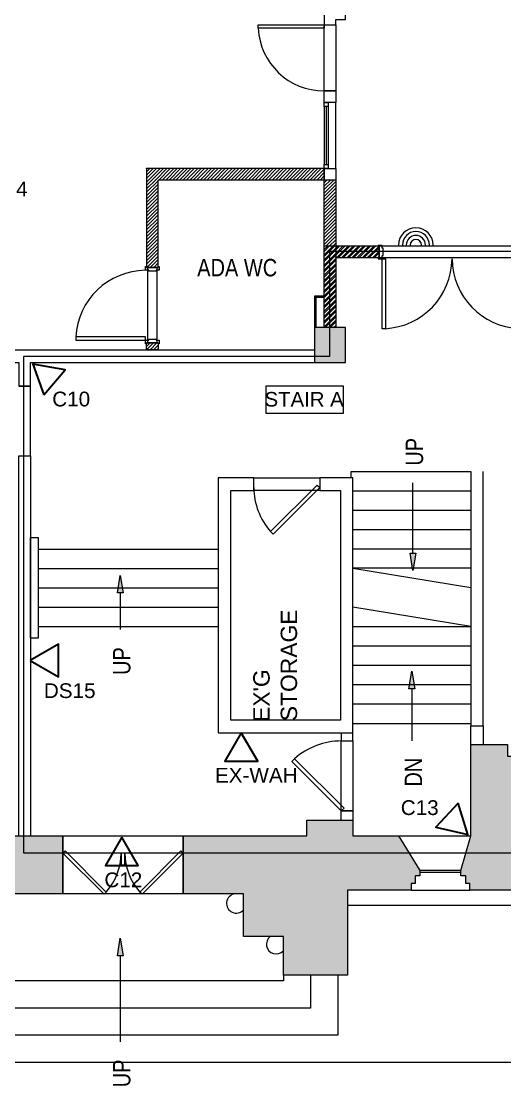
# Model space of a CAD drawing. Header units: inches. Extents: x 891 to 14187, y -1169 to 3232.
# Drawn here: x 4909 to 5158, y 1410 to 1959 of the extents above; entities that cross this region are included whole.
import ezdxf

# ---------------------------------------------------------------- set-up
doc = ezdxf.new("R2010")
doc.units = ezdxf.units.IN
doc.header["$MEASUREMENT"] = 0
doc.linetypes.add('IMPORT-IMPORT-HIDDEN2', pattern=[0.1875, 0.125, -0.0625])
doc.linetypes.add('IMPORT-IMPORT-PHANTOM2', pattern=[1.25, 0.625, -0.125, 0.125, -0.125, 0.125, -0.125])
doc.layers.add('_DROPS_IDFS', color=7, linetype='Continuous')
for name, color, linetype, lineweight in [('_OPTEC_LAYER', 1, 'Continuous', 30), ('A-ANNO-RM TAG', 7, 'Continuous', 9), ('A-Anno-Z NOTE', 7, 'Continuous', 9), ('A-DOOR', 7, 'Continuous', 9), ('A-DOOR-EXG', 7, 'Continuous', 9), ('A-DOOR-HEAD', 7, 'IMPORT-IMPORT-HIDDEN2', 9), ('A-Hatch', 7, 'Continuous', 9), ('A-HATCH-1HR', 7, 'Continuous', 9), ('A-HATCH-2 HR', 7, 'Continuous', 9), ('A-STAIR-EX_G', 7, 'Continuous', 9), ('A-STAIR-TAG', 7, 'Continuous', 9), ('A-WALL-INT NEW', 7, 'Continuous', 9), ('EX-EXT-CORE', 7, 'Continuous', 9), ('EX-Int Wall', 7, 'Continuous', 9), ('EX-Windows', 7, 'Continuous', 9), ('MUC-EXST_COND', 7, 'Continuous', 9), ('MUC-LOW_WALL', 7, 'Continuous', 9), ('MUC-Text', 7, 'Continuous', 9), ('SPEAKER', 10, 'Continuous', 20), ('WALL TYPE', 7, 'IMPORT-IMPORT-PHANTOM2', 9)]:
    doc.layers.add(name, color=color, linetype=linetype, lineweight=lineweight)
doc.styles.add('Arial', font='arial.ttf', dxfattribs={"height": 7.623})
doc.styles.add('Arial Narrow', font='ARIALN.TTF', dxfattribs={"height": 8.999982})
doc.styles.add('Arial Narrow_1', font='ARIALN.TTF', dxfattribs={"height": 6.042903})
doc.styles.add('Arial_1', font='arial.ttf', dxfattribs={"height": 7.5})
doc.styles.add('Swis721 Lt BT', font='swissl.ttf', dxfattribs={"height": 8.433312})

msp = doc.modelspace()

# ---------------------------------------------------------------- hatches: boundary and pattern name
at = {"layer": 'A-Hatch'}
h = msp.add_hatch(color=9, dxfattribs=at)
h.paths.add_polyline_path([(4875.79, 1467.01), (4875.79, 1486.93), (4896.29, 1486.93), (4896.29, 1508.93), (4930.18, 1508.93), (4930.18, 1538.93), (4704.79, 1538.93), (4704.79, 1571.45), (4709.79, 1571.45), (4709.79, 1589.45), (4704.79, 1589.45), (4704.79, 1605.49), (4687.79, 1605.49), (4687.79, 1593.49), (4677.79, 1593.49), (4677.79, 1564.43), (4671.29, 1564.43), (4671.29, 1504.43), (4731.29, 1504.43), (4731.29, 1510.93), (4842.79, 1510.93), (4842.79, 1467.01)])
h.paths.add_polyline_path([(4700.12, 1651.49), (4704.79, 1651.49), (4704.79, 1702.41), (4687.79, 1702.41), (4687.79, 1689.49), (4677.79, 1689.49), (4677.79, 1657.49), (4687.79, 1657.49), (4687.79, 1651.49)])
h.paths.add_polyline_path([(4687.79, 1748.41), (4704.79, 1748.41), (4704.79, 1799.49), (4687.79, 1799.49), (4687.79, 1786.56), (4677.79, 1786.56), (4677.79, 1753.49), (4687.79, 1753.49)])
for points in [[(5070.82, 1783.11), (5075.82, 1783.11), (5075.82, 1801.11), (5059.82, 1801.11), (5059.82, 1783.11), (5064.82, 1783.11)], [(5188.29, 1504.43), (5248.29, 1504.43), (5248.29, 1547.93), (5272.29, 1547.93), (5272.29, 1554.43), (5280.6, 1554.43), (5280.6, 1578.43), (5259.11, 1578.43), (5259.11, 1582.03), (5224.11, 1582.03), (5224.11, 1585.93), (5205.2, 1585.93), (5205.2, 1579.93), (5159.2, 1579.93), (5159.2, 1585.93), (5140.31, 1585.93), (5140.31, 1538.93), (5135.31, 1520.93), (5135.31, 1518.21), (5137.81, 1518.21), (5137.81, 1514.21), (5139.81, 1514.21), (5139.81, 1510.93), (5188.29, 1510.93)], [(5076.79, 1467.01), (5076.79, 1510.93), (5109.66, 1510.93), (5109.66, 1514.21), (5111.66, 1514.21), (5111.66, 1518.21), (5114.16, 1518.21), (5114.16, 1520.93), (5103.16, 1538.93), (5079.66, 1538.93), (5079.66, 1546.93), (5055.82, 1546.93), (5055.82, 1538.93), (4992.18, 1538.93), (4992.18, 1508.93), (5023.29, 1508.93), (5023.29, 1486.93), (5043.79, 1486.93), (5043.79, 1467.01)]]:
    msp.add_hatch(color=9, dxfattribs=at).paths.add_polyline_path(points)
at = {"layer": 'MUC-Text'}
for points in [[(5110.59, 1675.69), (5112.09, 1684.69), (5109.09, 1684.69)], [(4958.29, 1664.21), (4961.29, 1664.21), (4959.79, 1673.21)], [(5108.48, 1614.76), (5111.48, 1614.76), (5109.98, 1623.76)], [(4958.29, 1477.01), (4961.29, 1477.01), (4959.79, 1486.01)]]:
    msp.add_hatch(color=8, dxfattribs=at).paths.add_polyline_path(points)

# ---------------------------------------------------------------- linework, layer by layer
at = {"layer": '_DROPS_IDFS', "color": 1, "lineweight": 30}
for points in [[(4920.38, 1766.33), (4931.29, 1779.21), (4914.68, 1782.23)], [(4913.33, 1629.33), (4927.95, 1620.89), (4927.95, 1637.77)], [(5022.13, 1592.09), (5013.68, 1577.47), (5030.57, 1577.47)], [(5133.92, 1555.66), (5122.41, 1543.31), (5138.87, 1539.51)], [(4960.51, 1538.26), (4952.07, 1523.64), (4968.95, 1523.64)]]:
    msp.add_lwpolyline(points, close=True, dxfattribs=at)
at = {"layer": 'A-DOOR', "color": 8}
for p, q in [((5030.82, 1955.55), (5030.82, 1957.22)), ((5030.82, 1957.22), (5064.82, 1957.22)), ((5064.82, 1955.55), (5030.82, 1955.55)), ((5064.82, 1957.22), (5064.82, 1955.55)), ((5094.72, 1843.51), (5092.72, 1843.51)), ((5092.72, 1843.51), (5092.72, 1843.01)), ((5092.72, 1843.01), (5093.22, 1843.01)), ((5093.22, 1843.01), (5093.22, 1837.01)), ((5094.72, 1842.01), (5094.72, 1843.51)), ((5095.23, 1842.01), (5094.72, 1842.01)), ((5095.23, 1838.26), (5095.23, 1842.01)), ((5090.72, 1837.07), (5090.72, 1836.95)), ((5093.22, 1837.01), (5092.72, 1837.01)), ((5092.72, 1837.01), (5092.72, 1836.51)), ((5092.72, 1836.51), (5094.72, 1836.51)), ((5094.72, 1836.51), (5094.72, 1838.26)), ((5094.72, 1838.26), (5095.23, 1838.26)), ((5094.72, 1800.51), (5094.72, 1836.51)), ((5094.72, 1836.51), (5096.47, 1836.51)), ((5096.47, 1836.51), (5096.47, 1800.51)), ((5096.47, 1800.51), (5094.72, 1800.51))]:
    msp.add_line(p, q, dxfattribs=at)
at = {"layer": 'A-DOOR', "color": 55, "lineweight": 13}
for p, q in [((5094.72, 1800.51), (5094.72, 1836.51)), ((5094.72, 1836.51), (5096.47, 1836.51)), ((5096.47, 1836.51), (5096.47, 1800.51)), ((5096.47, 1800.51), (5094.72, 1800.51))]:
    msp.add_line(p, q, dxfattribs=at)
at = {"layer": 'A-DOOR', "color": 8, "flags": 128}
for points in [[(4972.79, 1832.65), (4973.29, 1832.65), (4973.29, 1832.15), (4979.29, 1832.15), (4979.29, 1832.65), (4979.79, 1832.65), (4979.79, 1830.65), (4978.29, 1830.65), (4978.29, 1830.14), (4974.54, 1830.14), (4974.54, 1830.65), (4972.79, 1830.65)], [(4972.79, 1796.4), (4936.79, 1796.4), (4936.79, 1794.65), (4972.79, 1794.65)], [(4979.29, 1793.15), (4973.29, 1793.15), (4973.29, 1792.65), (4972.79, 1792.65), (4972.79, 1794.65), (4974.54, 1794.65), (4974.54, 1795.16), (4978.29, 1795.16), (4978.29, 1794.65), (4979.79, 1794.65), (4979.79, 1792.65), (4979.29, 1792.65)]]:
    msp.add_lwpolyline(points, close=True, dxfattribs=at)
at = {"layer": 'A-DOOR', "color": 55, "lineweight": 13, "flags": 128}
msp.add_lwpolyline([(4972.79, 1796.4), (4936.79, 1796.4), (4936.79, 1794.65), (4972.79, 1794.65)], close=True, dxfattribs=at)
at = {"layer": 'A-DOOR', "color": 8}
for centre, radius, start, end in [((5064.72, 1957.16), 33.93, 182.7157, 270.1746), ((5094.23, 1836.96), 36.5, 273.1299, 359.2953), ((5167.22, 1836.96), 36.5, 180.7047, 266.8701), ((4973.24, 1794.16), 36.5, 90.7047, 176.8701)]:
    msp.add_arc(centre, radius, start, end, dxfattribs=at)
at = {"layer": 'A-DOOR-EXG', "color": 8}
for p, q in [((4962.18, 1529.93), (4960.18, 1529.93)), ((4960.18, 1529.93), (4960.18, 1523.93)), ((4962.18, 1523.93), (4962.18, 1529.93)), ((4960.18, 1523.93), (4962.18, 1523.93))]:
    msp.add_line(p, q, dxfattribs=at)
at = {"layer": 'A-DOOR-EXG', "color": 8, "flags": 128}
for points in [[(5062.6, 1718.53), (5038.55, 1694.48), (5037.22, 1695.82), (5061.26, 1719.86)], [(5073.66, 1551.81), (5048.2, 1577.27), (5049.62, 1578.68), (5075.07, 1553.23)], [(4992.18, 1529.93), (4970.97, 1508.72), (4969.79, 1509.9), (4991, 1531.11)]]:
    msp.add_lwpolyline(points, close=True, dxfattribs=at)
at = {"layer": 'A-DOOR-EXG', "color": 8}
msp.add_lwpolyline([(4930.18, 1529.93), (4951.39, 1508.72), (4952.57, 1509.9), (4931.36, 1531.11)], close=True, dxfattribs=at)
for centre, radius, start, end in [((5063, 1718.6), 34.4, 180.1238, 221.4653), ((5073.74, 1551.39), 36.43, 90.1238, 131.4653), ((4929.82, 1530), 30.36, 318.5347, 359.8762), ((4992.54, 1530), 30.36, 180.1238, 221.4653)]:
    msp.add_arc(centre, radius, start, end, dxfattribs=at)
at = {"layer": 'A-DOOR-HEAD', "color": 8, "linetype": 'Continuous'}
for p, q in [((5064.82, 1957.22), (5070.82, 1957.22)), ((5064.82, 1923.22), (5064.82, 1957.22)), ((5070.82, 1957.22), (5070.82, 1923.22)), ((5070.82, 1923.22), (5064.82, 1923.22)), ((5093.24, 1843.22), (5168.22, 1843.22)), ((5093.24, 1837.01), (5093.24, 1843.22)), ((5168.22, 1837.01), (5093.24, 1837.01)), ((4913.43, 1770.86), (4907.43, 1770.86)), ((4913.43, 1734.86), (4913.43, 1770.86)), ((4907.43, 1734.86), (4913.43, 1734.86)), ((5028.6, 1723.5), (5062.6, 1723.5)), ((5028.6, 1717), (5028.6, 1723.5)), ((5062.6, 1723.5), (5062.6, 1717)), ((5062.6, 1717), (5028.6, 1717)), ((5073.66, 1587.81), (5079.66, 1587.81)), ((5073.66, 1551.81), (5073.66, 1587.81)), ((5079.66, 1587.81), (5079.66, 1551.81)), ((5079.66, 1551.81), (5073.66, 1551.81)), ((4930.18, 1538.93), (4992.18, 1538.93)), ((4930.18, 1508.93), (4930.18, 1538.93)), ((4992.18, 1538.93), (4992.18, 1508.93)), ((4992.18, 1508.93), (4930.18, 1508.93))]:
    msp.add_line(p, q, dxfattribs=at)
at = {"layer": 'A-DOOR-HEAD', "color": 8, "linetype": 'Continuous', "flags": 128}
msp.add_lwpolyline([(4978.86, 1832.15), (4973.86, 1832.15), (4973.86, 1793.15), (4978.86, 1793.15)], close=True, dxfattribs=at)
at = {"layer": 'A-HATCH-1HR', "color": 8}
for p, q in [((4973.29, 1883.25), (4973.34, 1883.29)), ((4973.29, 1881.48), (4975.1, 1883.29)), ((4973.29, 1879.72), (4976.87, 1883.29)), ((4973.29, 1877.95), (4978.64, 1883.29)), ((4974.34, 1877.22), (4980.41, 1883.29)), ((4976.1, 1877.22), (4982.18, 1883.29)), ((4977.87, 1877.22), (4983.94, 1883.29)), ((4979.64, 1877.22), (4985.71, 1883.29)), ((4981.41, 1877.22), (4987.48, 1883.29)), ((4983.17, 1877.22), (4989.25, 1883.29)), ((4984.94, 1877.22), (4991.01, 1883.29)), ((4986.71, 1877.22), (4992.78, 1883.29)), ((4988.48, 1877.22), (4994.55, 1883.29)), ((4990.25, 1877.22), (4996.32, 1883.29)), ((4992.01, 1877.22), (4998.09, 1883.29)), ((4993.78, 1877.22), (4999.85, 1883.29)), ((4995.55, 1877.22), (5001.62, 1883.29)), ((4997.32, 1877.22), (5003.39, 1883.29)), ((4999.09, 1877.22), (5005.16, 1883.29)), ((5000.85, 1877.22), (5006.92, 1883.29)), ((5002.62, 1877.22), (5008.69, 1883.29)), ((5004.39, 1877.22), (5010.46, 1883.29)), ((5006.16, 1877.22), (5012.23, 1883.29)), ((5007.93, 1877.22), (5013.99, 1883.29)), ((5009.69, 1877.22), (5015.76, 1883.29)), ((5011.46, 1877.22), (5017.53, 1883.29)), ((5013.23, 1877.22), (5019.3, 1883.29)), ((5015, 1877.22), (5021.07, 1883.29)), ((5016.77, 1877.22), (5022.83, 1883.29)), ((5018.53, 1877.23), (5024.6, 1883.29)), ((5020.3, 1877.23), (5026.37, 1883.29)), ((5022.07, 1877.23), (5028.14, 1883.29)), ((5023.84, 1877.23), (5029.9, 1883.29)), ((5025.6, 1877.23), (5031.67, 1883.29)), ((5027.37, 1877.23), (5033.44, 1883.29)), ((5029.14, 1877.23), (5035.21, 1883.29)), ((5030.91, 1877.23), (5036.98, 1883.29)), ((5032.68, 1877.23), (5038.74, 1883.29)), ((5034.44, 1877.23), (5040.51, 1883.29)), ((5036.21, 1877.23), (5042.28, 1883.29)), ((5037.98, 1877.23), (5044.05, 1883.29)), ((5039.75, 1877.23), (5045.81, 1883.29)), ((5041.52, 1877.23), (5047.58, 1883.29)), ((5043.28, 1877.23), (5049.35, 1883.29)), ((5045.05, 1877.23), (5051.12, 1883.29)), ((5046.82, 1877.23), (5052.89, 1883.29)), ((5048.59, 1877.23), (5054.65, 1883.29)), ((5050.36, 1877.23), (5056.42, 1883.29)), ((5052.12, 1877.23), (5058.19, 1883.29)), ((5053.89, 1877.23), (5059.96, 1883.29)), ((5055.66, 1877.23), (5061.72, 1883.29)), ((5057.43, 1877.23), (5063.49, 1883.29)), ((5059.2, 1877.23), (5064.82, 1882.86)), ((5060.96, 1877.23), (5064.82, 1881.09)), ((5062.73, 1877.23), (5064.82, 1879.32)), ((4973.32, 1876.2), (4974.34, 1877.23)), ((4973.32, 1874.43), (4976.11, 1877.23)), ((4973.32, 1872.67), (4977.88, 1877.23)), ((4973.32, 1870.9), (4979.29, 1876.88)), ((4973.32, 1869.13), (4979.29, 1875.11)), ((4973.32, 1867.36), (4979.29, 1873.34)), ((5064.5, 1877.23), (5064.82, 1877.55)), ((5064.82, 1875.79), (5066.26, 1877.22)), ((5064.82, 1874.02), (5068.03, 1877.22)), ((5064.82, 1872.25), (5069.79, 1877.22)), ((5064.82, 1870.48), (5070.82, 1876.48)), ((5064.82, 1868.71), (5070.82, 1874.71)), ((5064.82, 1866.95), (5070.82, 1872.95)), ((4973.32, 1865.6), (4979.29, 1871.57)), ((4973.32, 1863.83), (4979.29, 1869.81)), ((4973.32, 1862.06), (4979.29, 1868.04)), ((5064.82, 1865.18), (5070.82, 1871.18)), ((5064.82, 1863.41), (5070.82, 1869.41)), ((5064.82, 1861.64), (5070.82, 1867.64)), ((4973.32, 1860.29), (4979.29, 1866.27)), ((4973.32, 1858.52), (4979.29, 1864.5)), ((4973.32, 1856.76), (4979.29, 1862.73)), ((5064.82, 1859.88), (5070.82, 1865.88)), ((5064.82, 1858.11), (5070.82, 1864.11)), ((5064.82, 1856.34), (5070.82, 1862.34)), ((4973.32, 1854.99), (4979.29, 1860.97)), ((4973.32, 1853.22), (4979.29, 1859.2)), ((4973.32, 1851.45), (4979.29, 1857.43)), ((5064.82, 1854.57), (5070.82, 1860.57)), ((5064.82, 1852.8), (5070.82, 1858.8)), ((5064.82, 1851.04), (5070.82, 1857.04)), ((4973.32, 1849.69), (4979.29, 1855.66)), ((4973.32, 1847.92), (4979.29, 1853.9)), ((4973.32, 1846.15), (4979.29, 1852.13)), ((5064.82, 1849.27), (5070.82, 1855.27)), ((5064.82, 1847.5), (5070.82, 1853.5)), ((5064.82, 1845.73), (5070.82, 1851.73)), ((4973.32, 1844.38), (4979.29, 1850.36)), ((4973.32, 1842.61), (4979.29, 1848.59)), ((4973.32, 1840.85), (4979.29, 1846.82)), ((5064.82, 1843.97), (5070.82, 1849.97)), ((5065.85, 1843.22), (5070.82, 1848.2)), ((5067.61, 1843.22), (5070.82, 1846.43)), ((4973.32, 1839.08), (4979.29, 1845.06)), ((4973.32, 1837.31), (4979.29, 1843.29)), ((4973.32, 1835.54), (4979.29, 1841.52)), ((4973.32, 1833.78), (4979.29, 1839.75)), ((5069.38, 1843.22), (5070.82, 1844.66)), ((4973.46, 1832.15), (4979.29, 1837.99)), ((4975.23, 1832.15), (4979.29, 1836.22)), ((4976.99, 1832.15), (4979.29, 1834.45)), ((4978.76, 1832.15), (4979.29, 1832.68)), ((5059.82, 1815.98), (5061.06, 1817.22)), ((5059.82, 1814.22), (5060.45, 1814.84)), ((5059.82, 1812.45), (5060.45, 1813.07)), ((5062.2, 1816.6), (5062.83, 1817.22)), ((5063.97, 1816.6), (5064.6, 1817.22)), ((5059.82, 1810.68), (5060.45, 1811.31)), ((5059.82, 1808.91), (5060.45, 1809.54)), ((5059.82, 1807.15), (5060.45, 1807.77)), ((5059.82, 1805.38), (5060.45, 1806)), ((5059.82, 1803.61), (5060.45, 1804.24)), ((5059.82, 1801.84), (5060.45, 1802.47)), ((4973.29, 1793.1), (4973.35, 1793.15)), ((4973.29, 1791.33), (4975.12, 1793.15)), ((4973.35, 1789.61), (4976.89, 1793.15)), ((4975.12, 1789.61), (4978.65, 1793.15)), ((4976.88, 1789.61), (4979.29, 1792.02)), ((4978.65, 1789.61), (4979.29, 1790.26))]:
    msp.add_line(p, q, dxfattribs=at)
at = {"layer": 'A-HATCH-2 HR', "color": 8}
for p, q in [((5064.82, 1841.31), (5066.73, 1843.22)), ((5064.82, 1838.66), (5069.38, 1843.22)), ((5064.82, 1843.08), (5064.96, 1843.22)), ((5064.82, 1840.43), (5067.61, 1843.22)), ((5064.82, 1837.78), (5070.27, 1843.22)), ((5064.82, 1836.01), (5070.82, 1842.01)), ((5064.82, 1835.13), (5070.82, 1841.13)), ((5070.82, 1842.01), (5072.03, 1843.22)), ((5070.82, 1839.36), (5074.69, 1843.22)), ((5070.82, 1841.13), (5072.92, 1843.22)), ((5070.82, 1838.48), (5075.57, 1843.22)), ((5071.12, 1837.01), (5077.34, 1843.22)), ((5072.01, 1837.01), (5078.22, 1843.22)), ((5073.77, 1837.01), (5079.99, 1843.22)), ((5074.66, 1837.01), (5080.87, 1843.22)), ((5076.43, 1837.01), (5082.64, 1843.22)), ((5077.31, 1837.01), (5083.52, 1843.22)), ((5079.08, 1837.01), (5085.29, 1843.22)), ((5079.96, 1837.01), (5086.18, 1843.22)), ((5081.73, 1837.01), (5087.94, 1843.22)), ((5082.61, 1837.01), (5088.83, 1843.22)), ((5084.38, 1837.01), (5090.6, 1843.22)), ((5085.27, 1837.01), (5091.48, 1843.22)), ((5087.03, 1837.01), (5093.03, 1843.01)), ((5087.92, 1837.01), (5093.22, 1842.32)), ((5089.68, 1837.01), (5093.22, 1840.55)), ((5090.57, 1837.01), (5093.22, 1839.66)), ((5064.82, 1833.36), (5070.82, 1839.36)), ((5064.82, 1832.48), (5070.82, 1838.48)), ((5064.82, 1830.71), (5070.82, 1836.71)), ((5064.82, 1829.82), (5070.82, 1835.82)), ((5092.34, 1837.01), (5093.22, 1837.9)), ((5093.22, 1837.01), (5093.22, 1837.01)), ((5064.82, 1828.06), (5070.82, 1834.06)), ((5064.82, 1827.17), (5070.82, 1833.17)), ((5064.82, 1825.4), (5070.82, 1831.4)), ((5064.82, 1824.52), (5070.82, 1830.52)), ((5064.82, 1822.75), (5070.82, 1828.75)), ((5064.82, 1821.87), (5070.82, 1827.87)), ((5064.82, 1820.1), (5070.82, 1826.1)), ((5064.82, 1819.22), (5070.82, 1825.22)), ((5064.82, 1817.45), (5070.82, 1823.45)), ((5064.82, 1816.57), (5070.82, 1822.57)), ((5064.82, 1814.8), (5070.82, 1820.8)), ((5064.82, 1813.91), (5070.82, 1819.91)), ((5064.82, 1812.15), (5070.82, 1818.15)), ((5064.82, 1811.26), (5070.82, 1817.26)), ((5064.82, 1809.49), (5070.82, 1815.49)), ((5064.82, 1808.61), (5070.82, 1814.61)), ((5064.82, 1806.84), (5070.82, 1812.84)), ((5064.82, 1805.96), (5070.82, 1811.96)), ((5064.82, 1804.19), (5070.82, 1810.19)), ((5064.82, 1803.31), (5070.82, 1809.31)), ((5064.82, 1801.54), (5070.82, 1807.54)), ((5065.28, 1801.11), (5070.82, 1806.66)), ((5067.05, 1801.11), (5070.82, 1804.89)), ((5067.93, 1801.11), (5070.82, 1804)), ((5069.7, 1801.11), (5070.82, 1802.24)), ((5070.58, 1801.11), (5070.82, 1801.35))]:
    msp.add_line(p, q, dxfattribs=at)
at = {"layer": 'A-STAIR-EX_G', "color": 8}
for p, q in [((5078.66, 1723.5), (5078.66, 1726.92)), ((5078.66, 1726.92), (5140.31, 1726.92)), ((5140.31, 1726.92), (5140.31, 1595.56)), ((5146.81, 1595.56), (5146.81, 1726.92)), ((5079.66, 1716.92), (5140.31, 1716.92)), ((5079.66, 1706.92), (5140.31, 1706.92)), ((5079.66, 1696.92), (5140.31, 1696.92)), ((4913.43, 1640.83), (4913.43, 1692.83)), ((4913.43, 1692.83), (4917.43, 1692.83)), ((4917.43, 1692.83), (4917.43, 1640.83)), ((4917.43, 1686.83), (5010.25, 1686.83)), ((5079.66, 1686.92), (5140.31, 1686.92)), ((4917.43, 1676.83), (5010.25, 1676.83)), ((5140.31, 1676.92), (5079.66, 1676.92)), ((5079.66, 1676.92), (5140.31, 1666.92)), ((4917.43, 1666.83), (5010.25, 1666.83)), ((4917.43, 1656.83), (5010.25, 1656.83)), ((5140.31, 1646.92), (5079.66, 1656.92)), ((4917.43, 1646.83), (5010.25, 1646.83)), ((5079.66, 1646.92), (5140.31, 1646.92)), ((4917.43, 1640.83), (4913.43, 1640.83)), ((5079.66, 1636.92), (5140.31, 1636.92)), ((5079.66, 1626.92), (5140.31, 1626.92)), ((5079.66, 1616.92), (5140.31, 1616.92)), ((5079.66, 1606.92), (5140.31, 1606.92)), ((5079.66, 1596.92), (5140.31, 1596.92)), ((5043.79, 1467.01), (5043.79, 1464.01)), ((5057.79, 1467.01), (5057.79, 1450.01)), ((5071.79, 1467.01), (5071.79, 1436.01)), ((5043.79, 1464.01), (4875.79, 1464.01)), ((5057.79, 1450.01), (4861.79, 1450.01)), ((5071.79, 1436.01), (4847.79, 1436.01))]:
    msp.add_line(p, q, dxfattribs=at)
at = {"layer": 'A-STAIR-TAG', "color": 8, "flags": 128}
msp.add_lwpolyline([(5034.91, 1771.01), (5074.59, 1771.01), (5074.59, 1756.79), (5034.91, 1756.79)], close=True, dxfattribs=at)
at = {"layer": 'A-WALL-INT NEW', "color": 135, "lineweight": 20}
for p, q in [((4973.29, 1883.29), (4973.29, 1832.65)), ((4979.29, 1832.65), (4979.29, 1877.22)), ((4973.29, 1793.15), (4979.22, 1793.15)), ((4973.29, 1789.61), (4973.29, 1793.15)), ((4979.22, 1793.15), (4979.22, 1789.61)), ((4979.22, 1789.61), (4973.29, 1789.61))]:
    msp.add_line(p, q, dxfattribs=at)
at = {"layer": 'A-WALL-INT NEW', "color": 8}
for p, q in [((4973.29, 1883.29), (5064.82, 1883.29)), ((5064.82, 1883.29), (5064.82, 1877.22)), ((5064.82, 1877.22), (4979.29, 1877.22)), ((5064.82, 1801.11), (5064.82, 1877.22)), ((5070.82, 1877.22), (5070.82, 1801.11)), ((5064.82, 1843.22), (5093.24, 1843.22)), ((5093.24, 1843.22), (5093.24, 1837.01)), ((5070.82, 1837.01), (5070.82, 1837.22)), ((5093.24, 1837.01), (5070.82, 1837.01)), ((5064.82, 1817.22), (5059.82, 1817.22)), ((5059.82, 1817.22), (5059.82, 1801.11)), ((5064.82, 1816.6), (5060.45, 1816.6)), ((5060.45, 1816.6), (5060.45, 1801.11))]:
    msp.add_line(p, q, dxfattribs=at)
at = {"layer": 'EX-EXT-CORE', "color": 8}
msp.add_line((4881.32, 1789.61), (5059.82, 1789.61), dxfattribs=at)
at = {"layer": 'EX-EXT-CORE', "color": 8, "flags": 128}
for points in [[(5070.82, 1975.99), (5070.82, 1999.85), (5064.82, 1999.85), (5064.82, 1957.22), (5070.82, 1957.22), (5070.82, 1959.99), (5075.82, 1959.99), (5075.82, 1975.99)], [(5070.82, 1923.22), (5070.82, 1917.22), (5064.82, 1917.22), (5064.82, 1923.22)], [(5070.82, 1883.22), (5070.82, 1877.22), (5064.82, 1877.22), (5064.82, 1883.22)], [(4687.79, 1593.49), (4687.79, 1605.49), (4704.79, 1605.49), (4704.79, 1589.45), (4709.79, 1589.45), (4709.79, 1571.45), (4704.79, 1571.45), (4704.79, 1538.93), (4913.43, 1538.93), (4930.18, 1538.93), (4930.18, 1508.93), (4896.29, 1508.93), (4896.29, 1486.93), (4875.79, 1486.93), (4875.79, 1467.01), (4842.79, 1467.01), (4842.79, 1510.93), (4731.29, 1510.93), (4731.29, 1504.43), (4671.29, 1504.43), (4671.29, 1564.43), (4677.79, 1564.43), (4677.79, 1593.49)]]:
    msp.add_lwpolyline(points, close=True, dxfattribs=at)
for points in [[(4881.32, 1783.11), (4881.32, 1803.11), (4862.32, 1803.11), (4862.32, 1783.11), (4907.43, 1783.11), (4907.43, 1770.86), (4913.43, 1770.86), (4913.43, 1783.11), (5075.82, 1783.11), (5075.82, 1801.11), (5064.82, 1801.11), (5059.82, 1801.11), (5059.82, 1783.11)], [(4907.43, 1538.93), (4907.43, 1734.86), (4913.43, 1734.86), (4913.43, 1538.93)], [(5073.66, 1592.08), (5073.66, 1587.81), (5079.66, 1587.81), (5079.66, 1723.5), (5062.6, 1723.5), (5062.6, 1717), (5073.16, 1717), (5073.16, 1598.58), (5016.75, 1598.58), (5016.75, 1717), (5028.6, 1717), (5028.6, 1723.5), (5010.25, 1723.5), (5010.25, 1592.08), (5079.66, 1592.08)], [(5218.11, 1585.93), (5218.11, 1589.06), (5224.11, 1589.06), (5224.11, 1582.03), (5259.11, 1582.03), (5259.11, 1578.43), (5280.6, 1578.43), (5280.6, 1554.43), (5272.29, 1554.43), (5272.29, 1547.93), (5248.29, 1547.93), (5248.29, 1504.43), (5188.29, 1504.43), (5188.29, 1510.93), (5139.81, 1510.93), (5139.81, 1514.21), (5137.81, 1514.21), (5137.81, 1518.21), (5135.31, 1518.21), (5135.31, 1520.93), (5140.31, 1538.93), (5140.31, 1595.56), (5146.81, 1595.56), (5146.81, 1585.93)], [(5140.31, 1585.93), (5159.2, 1585.93), (5159.2, 1579.93), (5205.2, 1579.93), (5205.2, 1585.93), (5224.11, 1585.93)], [(5073.66, 1546.93), (5073.66, 1551.81), (5079.66, 1551.81), (5079.66, 1538.93), (5103.16, 1538.93), (5114.16, 1520.93), (5114.16, 1518.21), (5111.66, 1518.21), (5111.66, 1514.21), (5109.66, 1514.21), (5109.66, 1510.93), (5076.79, 1510.93), (5076.79, 1467.01), (5043.79, 1467.01), (5043.79, 1486.93), (5023.29, 1486.93), (5023.29, 1508.93), (4992.18, 1508.93), (4992.18, 1538.93), (5055.82, 1538.93), (5055.82, 1546.93), (5079.66, 1546.93)]]:
    msp.add_lwpolyline(points, dxfattribs=at)
at = {"layer": 'EX-Int Wall', "color": 8}
for centre, start in [((5019.54, 1504.01), 100.1585), ((5040.04, 1482.93), 126.7695)]:
    msp.add_arc(centre, 5, start, 318.474, dxfattribs=at)
at = {"layer": 'EX-Windows', "color": 8}
for p, q in [((5064.82, 1915.22), (5064.82, 1917.22)), ((5064.82, 1917.22), (5066.82, 1917.22)), ((5066.82, 1917.22), (5066.82, 1915.22)), ((5066.82, 1915.22), (5064.82, 1915.22)), ((5064.82, 1915.22), (5064.82, 1885.22)), ((5065.82, 1915.22), (5065.82, 1885.22)), ((5066.82, 1915.22), (5066.82, 1885.22)), ((5064.82, 1883.22), (5064.82, 1885.22)), ((5064.82, 1885.22), (5066.82, 1885.22)), ((5066.82, 1885.22), (5066.82, 1883.22)), ((5066.82, 1883.22), (5064.82, 1883.22)), ((5135.31, 1520.93), (5114.16, 1520.93)), ((5114.16, 1520.93), (5114.16, 1520.21)), ((5114.16, 1520.21), (5135.31, 1520.21)), ((5135.31, 1520.21), (5135.31, 1520.93))]:
    msp.add_line(p, q, dxfattribs=at)
at = {"layer": 'MUC-EXST_COND', "color": 8}
msp.add_line((6831.2, 1422.01), (4613.87, 1422.01), dxfattribs=at)
at = {"layer": 'MUC-LOW_WALL', "color": 8}
for p, q in [((5070.82, 1883.22), (5070.82, 1917.22)), ((5103.16, 1538.93), (5140.31, 1538.93)), ((5109.66, 1510.93), (5139.81, 1510.93)), ((5180.27, 1502.92), (5076.79, 1502.92))]:
    msp.add_line(p, q, dxfattribs=at)
at = {"layer": 'MUC-Text', "color": 8}
for p, q in [((5110.59, 1712.05), (5110.59, 1721.05)), ((5110.59, 1684.69), (5110.59, 1712.05)), ((5110.59, 1675.69), (5109.09, 1684.69)), ((5109.09, 1684.69), (5112.09, 1684.69)), ((5112.09, 1684.69), (5110.59, 1675.69)), ((4958.29, 1664.21), (4959.79, 1673.21)), ((4959.79, 1673.21), (4961.29, 1664.21)), ((4961.29, 1664.21), (4958.29, 1664.21)), ((4959.79, 1664.21), (4959.79, 1654.35)), ((4959.79, 1654.35), (4959.79, 1645.35)), ((5108.48, 1614.76), (5109.98, 1623.76)), ((5109.98, 1623.76), (5111.48, 1614.76)), ((5111.48, 1614.76), (5108.48, 1614.76)), ((5109.98, 1614.76), (5109.98, 1596.92)), ((5109.98, 1596.92), (5109.98, 1587.92)), ((4958.29, 1477.01), (4959.79, 1486.01)), ((4959.79, 1486.01), (4961.29, 1477.01)), ((4961.29, 1477.01), (4958.29, 1477.01)), ((4959.79, 1477.01), (4959.79, 1441.64)), ((4959.79, 1441.64), (4959.79, 1432.64))]:
    msp.add_line(p, q, dxfattribs=at)
at = {"layer": 'SPEAKER', "color": 3}
for radius in [8.94, 6.94, 4.94, 2.93]:
    msp.add_arc((5112.08, 1843.68), radius, 0, 180, dxfattribs=at)
at = {"layer": 'WALL TYPE', "color": 8, "linetype": 'Continuous'}
for p, q in [((5194.83, 1840.35), (5067.57, 1840.35)), ((5067.57, 1840.35), (5067.57, 1786.22)), ((5067.57, 1786.22), (4909.98, 1786.22)), ((4909.98, 1786.22), (4909.98, 1530.08)), ((4909.98, 1530.08), (5223.38, 1530.08))]:
    msp.add_line(p, q, dxfattribs=at)

# ---------------------------------------------------------------- texts
at = {"layer": '_OPTEC_LAYER', "char_height": 7.623, "attachment_point": 1, "style": 'Arial'}
for s, insert in [('DS14', (4885.36, 1876.38)), ('C10', (4924.71, 1768.04)), ('DS15', (4920.4, 1617.59)), ('EX-WAH', (5008.56, 1573.95)), ('C13', (5104.29, 1557.24)), ('C12', (4951.58, 1519.98))]:
    msp.add_mtext_dynamic_manual_height_columns(s, width=5.9059, gutter_width=1, heights=[0.748], dxfattribs=dict(at, insert=insert))
at = {"layer": 'A-ANNO-RM TAG', "style": 'Arial Narrow'}
msp.add_text('ADA WC', height=9, dxfattribs=at).set_placement((4999.4, 1827.52))
at = {"layer": 'A-Anno-Z NOTE', "style": 'Swis721 Lt BT'}
for s, p in [('STORAGE', (5050.86, 1598.04)), ("EX'G", (5036.73, 1597.64))]:
    msp.add_text(s, height=8.433, rotation=90, dxfattribs=at).set_placement(p)
at = {"layer": 'A-STAIR-TAG', "style": 'Arial_1'}
msp.add_text('STAIR A', height=7.5, dxfattribs=at).set_placement((5034.13, 1760.37))
at = {"layer": 'MUC-Text', "style": 'Arial Narrow_1'}
for s, p in [('UP', (5115.8, 1729.85)), ('UP', (4964.99, 1621.89)), ('DN', (5115.27, 1564.29)), ('UP', (4964.99, 1409.18))]:
    msp.add_text(s, height=9, rotation=90, dxfattribs=at).set_placement(p)

doc.saveas('drawing.dxf')
